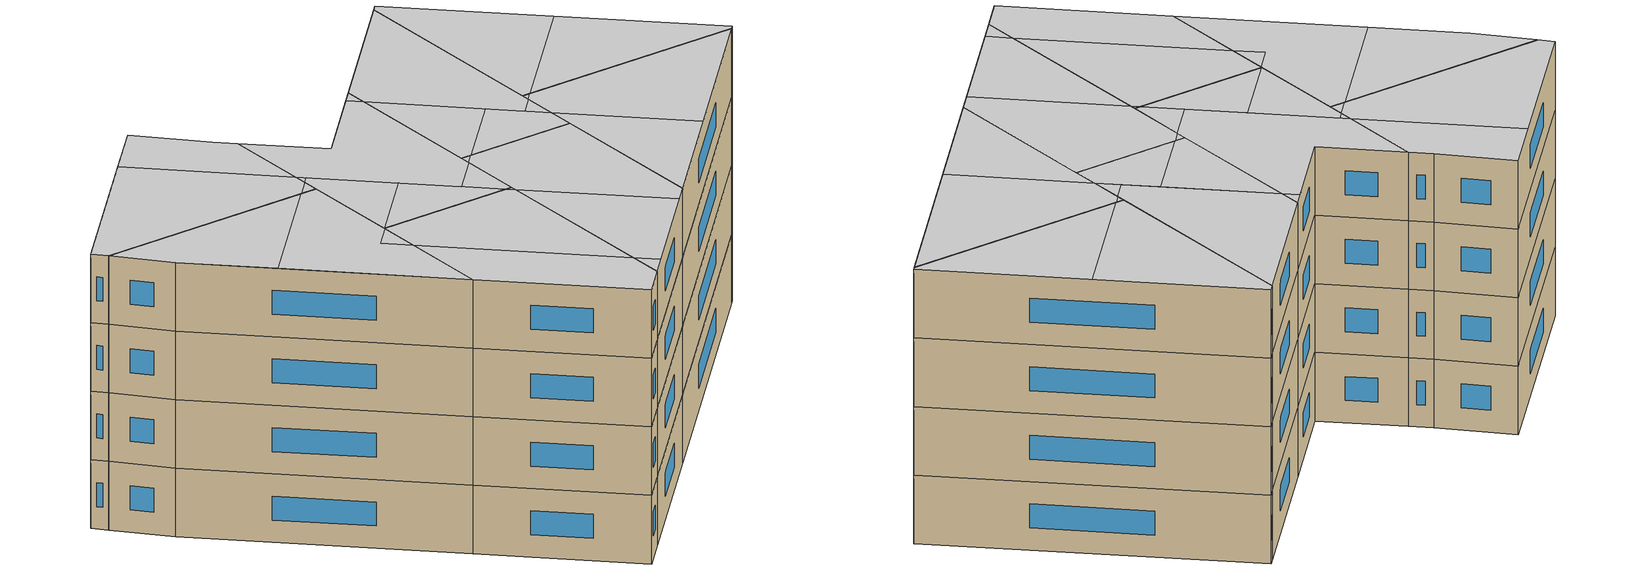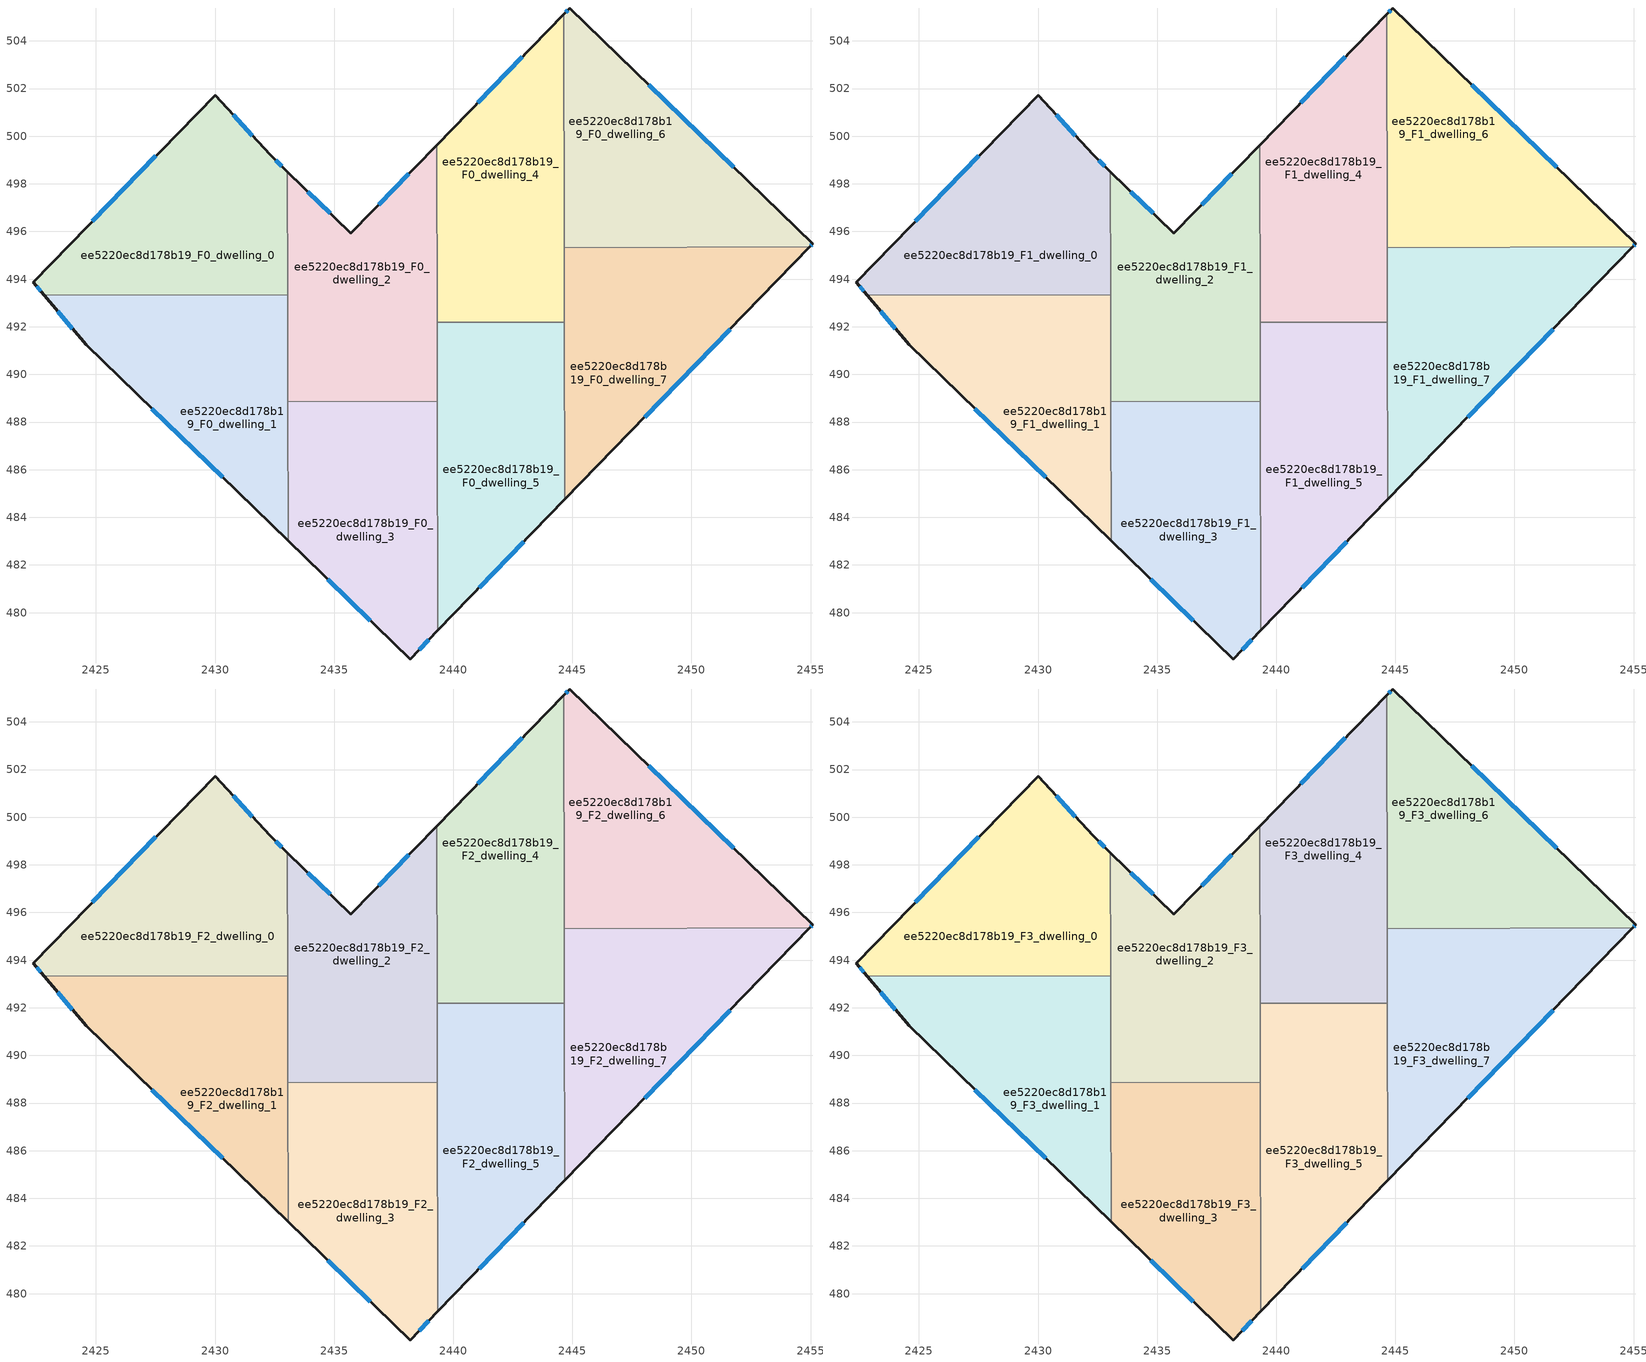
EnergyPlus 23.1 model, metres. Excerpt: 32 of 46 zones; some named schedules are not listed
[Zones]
ee5220ec8d178b19_F0_dwelling_0
 floor ground (EU_floor_Construction): 2432.32,499.21 2433.03,498.52 2433.05,493.35 2422.83,493.32 2422.37,493.87 2430.01,501.72 z0
 wall outside (EU_wall_Construction): 2433.03,498.52 2432.32,499.21 2430.01,501.72 2422.37,493.87 2422.83,493.32 z0:3
 wall to ee5220ec8d178b19_F0_dwelling_1 (EU_wall_Construction): 2422.83,493.32 2433.05,493.35 z0:3
 wall to ee5220ec8d178b19_F0_dwelling_2 (EU_wall_Construction): 2433.05,493.35 2433.03,498.52 z0:3
 window (EU_Window_Construction): 2432.8,498.74 2432.55,498.99 / 2422.52,493.69 2422.68,493.5 / 2427.52,499.17 2424.85,496.43 / 2431.56,500.03 2430.76,500.91 z0.98:2.02
ee5220ec8d178b19_F0_dwelling_1
 floor ground (EU_floor_Construction): 2433.05,493.35 2433.08,483.01 2424.59,491.24 2422.83,493.32 z0
 wall outside (EU_wall_Construction): 2422.83,493.32 2424.59,491.24 2433.08,483.01 z0:3
 wall to ee5220ec8d178b19_F0_dwelling_3 (EU_wall_Construction): 2433.08,483.01 2433.06,488.85 z0:3
 wall to ee5220ec8d178b19_F0_dwelling_2 (EU_wall_Construction): 2433.06,488.85 2433.05,493.35 z0:3
 window (EU_Window_Construction): 2427.35,488.56 2430.32,485.69 / 2423.4,492.65 2424.02,491.92 z0.98:2.02
ee5220ec8d178b19_F0_dwelling_2
 floor ground (EU_floor_Construction): 2439.3,499.63 2439.33,488.87 2433.06,488.85 2433.03,498.52 2435.71,495.92 z0
 wall outside (EU_wall_Construction): 2439.3,499.63 2435.71,495.92 2433.03,498.52 z0:3
 wall to ee5220ec8d178b19_F0_dwelling_3 (EU_wall_Construction): 2433.06,488.85 2439.33,488.87 z0:3
 wall to ee5220ec8d178b19_F0_dwelling_4 (EU_wall_Construction): 2439.32,492.18 2439.3,499.63 z0:3
 wall to ee5220ec8d178b19_F0_dwelling_5 (EU_wall_Construction): 2439.33,488.87 2439.32,492.18 z0:3
 window (EU_Window_Construction): 2438.13,498.42 2436.88,497.13 / 2434.84,496.77 2433.9,497.67 z0.98:2.02
ee5220ec8d178b19_F0_dwelling_3
 floor ground (EU_floor_Construction): 2439.33,488.87 2439.36,479.26 2438.19,478.05 2433.08,483.01 2433.06,488.85 z0
 wall outside (EU_wall_Construction): 2433.08,483.01 2438.19,478.05 2439.36,479.26 z0:3
 wall to ee5220ec8d178b19_F0_dwelling_5 (EU_wall_Construction): 2439.36,479.26 2439.33,488.87 z0:3
 window (EU_Window_Construction): 2438.57,478.45 2438.98,478.87 / 2434.74,481.4 2436.52,479.66 z0.98:2.02
ee5220ec8d178b19_F0_dwelling_4
 floor ground (EU_floor_Construction): 2444.63,505.12 2444.67,492.2 2439.32,492.18 2439.3,499.63 z0
 wall outside (EU_wall_Construction): 2444.63,505.12 2439.3,499.63 z0:3
 wall to ee5220ec8d178b19_F0_dwelling_5 (EU_wall_Construction): 2439.32,492.18 2444.67,492.2 z0:3
 wall to ee5220ec8d178b19_F0_dwelling_6 (EU_wall_Construction): 2444.66,495.32 2444.63,505.12 z0:3
 wall to ee5220ec8d178b19_F0_dwelling_7 (EU_wall_Construction): 2444.67,492.2 2444.66,495.32 z0:3
 window (EU_Window_Construction): 2442.9,503.33 2441.03,501.41 z0.98:2.02
ee5220ec8d178b19_F0_dwelling_5
 floor ground (EU_floor_Construction): 2444.67,492.2 2444.69,484.76 2439.36,479.26 2439.32,492.18 z0
 wall outside (EU_wall_Construction): 2439.36,479.26 2444.69,484.76 z0:3
 wall to ee5220ec8d178b19_F0_dwelling_7 (EU_wall_Construction): 2444.69,484.76 2444.67,492.2 z0:3
 window (EU_Window_Construction): 2441.09,481.05 2442.96,482.97 z0.98:2.02
ee5220ec8d178b19_F0_dwelling_6
 floor ground (EU_floor_Construction): 2455.1,495.48 2454.97,495.35 2444.66,495.32 2444.63,505.12 2444.89,505.38 z0
 wall outside (EU_wall_Construction): 2454.97,495.35 2455.1,495.48 2444.89,505.38 2444.63,505.12 z0:3
 wall to ee5220ec8d178b19_F0_dwelling_7 (EU_wall_Construction): 2444.66,495.32 2454.97,495.35 z0:3
 window (EU_Window_Construction): 2444.8,505.3 2444.71,505.2 / 2451.78,498.7 2448.21,502.16 / 2455.01,495.39 2455.05,495.44 z0.98:2.02
ee5220ec8d178b19_F0_dwelling_7
 floor ground (EU_floor_Construction): 2454.97,495.35 2444.69,484.76 2444.66,495.32 z0
 wall outside (EU_wall_Construction): 2444.69,484.76 2454.97,495.35 z0:3
 window (EU_Window_Construction): 2448.03,488.2 2451.62,491.9 z0.98:2.02
ee5220ec8d178b19_F1_dwelling_0
 floor to ee5220ec8d178b19_F0_dwelling_0 (EU_floor_Construction): 2432.32,499.21 2433.03,498.52 2433.05,493.35 2422.83,493.32 2422.37,493.87 2430.01,501.72 z3
 wall outside (EU_wall_Construction): 2433.03,498.52 2432.32,499.21 2430.01,501.72 2422.37,493.87 2422.83,493.32 z3:6
 wall to ee5220ec8d178b19_F1_dwelling_1 (EU_wall_Construction): 2422.83,493.32 2433.05,493.35 z3:6
 wall to ee5220ec8d178b19_F1_dwelling_2 (EU_wall_Construction): 2433.05,493.35 2433.03,498.52 z3:6
 window (EU_Window_Construction): 2432.8,498.74 2432.55,498.99 / 2422.52,493.69 2422.68,493.5 / 2427.52,499.17 2424.85,496.43 / 2431.56,500.03 2430.76,500.91 z3.98:5.02
ee5220ec8d178b19_F1_dwelling_1
 floor to ee5220ec8d178b19_F0_dwelling_1 (EU_floor_Construction): 2433.05,493.35 2433.08,483.01 2424.59,491.24 2422.83,493.32 z3
 wall outside (EU_wall_Construction): 2422.83,493.32 2424.59,491.24 2433.08,483.01 z3:6
 wall to ee5220ec8d178b19_F1_dwelling_3 (EU_wall_Construction): 2433.08,483.01 2433.06,488.85 z3:6
 wall to ee5220ec8d178b19_F1_dwelling_2 (EU_wall_Construction): 2433.06,488.85 2433.05,493.35 z3:6
 window (EU_Window_Construction): 2427.35,488.56 2430.32,485.69 / 2423.4,492.65 2424.02,491.92 z3.98:5.02
ee5220ec8d178b19_F1_dwelling_2
 floor to ee5220ec8d178b19_F0_dwelling_2 (EU_floor_Construction): 2439.3,499.63 2439.33,488.87 2433.06,488.85 2433.03,498.52 2435.71,495.92 z3
 wall outside (EU_wall_Construction): 2439.3,499.63 2435.71,495.92 2433.03,498.52 z3:6
 wall to ee5220ec8d178b19_F1_dwelling_3 (EU_wall_Construction): 2433.06,488.85 2439.33,488.87 z3:6
 wall to ee5220ec8d178b19_F1_dwelling_4 (EU_wall_Construction): 2439.32,492.18 2439.3,499.63 z3:6
 wall to ee5220ec8d178b19_F1_dwelling_5 (EU_wall_Construction): 2439.33,488.87 2439.32,492.18 z3:6
 window (EU_Window_Construction): 2438.13,498.42 2436.88,497.13 / 2434.84,496.77 2433.9,497.67 z3.98:5.02
ee5220ec8d178b19_F1_dwelling_3
 floor to ee5220ec8d178b19_F0_dwelling_3 (EU_floor_Construction): 2439.33,488.87 2439.36,479.26 2438.19,478.05 2433.08,483.01 2433.06,488.85 z3
 wall outside (EU_wall_Construction): 2433.08,483.01 2438.19,478.05 2439.36,479.26 z3:6
 wall to ee5220ec8d178b19_F1_dwelling_5 (EU_wall_Construction): 2439.36,479.26 2439.33,488.87 z3:6
 window (EU_Window_Construction): 2438.57,478.45 2438.98,478.87 / 2434.74,481.4 2436.52,479.66 z3.98:5.02
ee5220ec8d178b19_F1_dwelling_4
 floor to ee5220ec8d178b19_F0_dwelling_4 (EU_floor_Construction): 2444.63,505.12 2444.67,492.2 2439.32,492.18 2439.3,499.63 z3
 wall outside (EU_wall_Construction): 2444.63,505.12 2439.3,499.63 z3:6
 wall to ee5220ec8d178b19_F1_dwelling_5 (EU_wall_Construction): 2439.32,492.18 2444.67,492.2 z3:6
 wall to ee5220ec8d178b19_F1_dwelling_6 (EU_wall_Construction): 2444.66,495.32 2444.63,505.12 z3:6
 wall to ee5220ec8d178b19_F1_dwelling_7 (EU_wall_Construction): 2444.67,492.2 2444.66,495.32 z3:6
 window (EU_Window_Construction): 2442.9,503.33 2441.03,501.41 z3.98:5.02
ee5220ec8d178b19_F1_dwelling_5
 floor to ee5220ec8d178b19_F0_dwelling_5 (EU_floor_Construction): 2444.67,492.2 2444.69,484.76 2439.36,479.26 2439.32,492.18 z3
 wall outside (EU_wall_Construction): 2439.36,479.26 2444.69,484.76 z3:6
 wall to ee5220ec8d178b19_F1_dwelling_7 (EU_wall_Construction): 2444.69,484.76 2444.67,492.2 z3:6
 window (EU_Window_Construction): 2441.09,481.05 2442.96,482.97 z3.98:5.02
ee5220ec8d178b19_F1_dwelling_6
 floor to ee5220ec8d178b19_F0_dwelling_6 (EU_floor_Construction): 2455.1,495.48 2454.97,495.35 2444.66,495.32 2444.63,505.12 2444.89,505.38 z3
 wall outside (EU_wall_Construction): 2454.97,495.35 2455.1,495.48 2444.89,505.38 2444.63,505.12 z3:6
 wall to ee5220ec8d178b19_F1_dwelling_7 (EU_wall_Construction): 2444.66,495.32 2454.97,495.35 z3:6
 window (EU_Window_Construction): 2444.8,505.3 2444.71,505.2 / 2451.78,498.7 2448.21,502.16 / 2455.01,495.39 2455.05,495.44 z3.98:5.02
ee5220ec8d178b19_F1_dwelling_7
 floor to ee5220ec8d178b19_F0_dwelling_7 (EU_floor_Construction): 2454.97,495.35 2444.69,484.76 2444.66,495.32 z3
 wall outside (EU_wall_Construction): 2444.69,484.76 2454.97,495.35 z3:6
 window (EU_Window_Construction): 2448.03,488.2 2451.62,491.9 z3.98:5.02
ee5220ec8d178b19_F2_dwelling_0
 floor to ee5220ec8d178b19_F1_dwelling_0 (EU_floor_Construction): 2432.32,499.21 2433.03,498.52 2433.05,493.35 2422.83,493.32 2422.37,493.87 2430.01,501.72 z6
 wall outside (EU_wall_Construction): 2433.03,498.52 2432.32,499.21 2430.01,501.72 2422.37,493.87 2422.83,493.32 z6:9
 wall to ee5220ec8d178b19_F2_dwelling_1 (EU_wall_Construction): 2422.83,493.32 2433.05,493.35 z6:9
 wall to ee5220ec8d178b19_F2_dwelling_2 (EU_wall_Construction): 2433.05,493.35 2433.03,498.52 z6:9
 window (EU_Window_Construction): 2432.8,498.74 2432.55,498.99 / 2422.52,493.69 2422.68,493.5 / 2427.52,499.17 2424.85,496.43 / 2431.56,500.03 2430.76,500.91 z6.98:8.02
ee5220ec8d178b19_F2_dwelling_1
 floor to ee5220ec8d178b19_F1_dwelling_1 (EU_floor_Construction): 2433.05,493.35 2433.08,483.01 2424.59,491.24 2422.83,493.32 z6
 wall outside (EU_wall_Construction): 2422.83,493.32 2424.59,491.24 2433.08,483.01 z6:9
 wall to ee5220ec8d178b19_F2_dwelling_3 (EU_wall_Construction): 2433.08,483.01 2433.06,488.85 z6:9
 wall to ee5220ec8d178b19_F2_dwelling_2 (EU_wall_Construction): 2433.06,488.85 2433.05,493.35 z6:9
 window (EU_Window_Construction): 2427.35,488.56 2430.32,485.69 / 2423.4,492.65 2424.02,491.92 z6.98:8.02
ee5220ec8d178b19_F2_dwelling_2
 floor to ee5220ec8d178b19_F1_dwelling_2 (EU_floor_Construction): 2439.3,499.63 2439.33,488.87 2433.06,488.85 2433.03,498.52 2435.71,495.92 z6
 wall outside (EU_wall_Construction): 2439.3,499.63 2435.71,495.92 2433.03,498.52 z6:9
 wall to ee5220ec8d178b19_F2_dwelling_3 (EU_wall_Construction): 2433.06,488.85 2439.33,488.87 z6:9
 wall to ee5220ec8d178b19_F2_dwelling_4 (EU_wall_Construction): 2439.32,492.18 2439.3,499.63 z6:9
 wall to ee5220ec8d178b19_F2_dwelling_5 (EU_wall_Construction): 2439.33,488.87 2439.32,492.18 z6:9
 window (EU_Window_Construction): 2438.13,498.42 2436.88,497.13 / 2434.84,496.77 2433.9,497.67 z6.98:8.02
ee5220ec8d178b19_F2_dwelling_3
 floor to ee5220ec8d178b19_F1_dwelling_3 (EU_floor_Construction): 2439.33,488.87 2439.36,479.26 2438.19,478.05 2433.08,483.01 2433.06,488.85 z6
 wall outside (EU_wall_Construction): 2433.08,483.01 2438.19,478.05 2439.36,479.26 z6:9
 wall to ee5220ec8d178b19_F2_dwelling_5 (EU_wall_Construction): 2439.36,479.26 2439.33,488.87 z6:9
 window (EU_Window_Construction): 2438.57,478.45 2438.98,478.87 / 2434.74,481.4 2436.52,479.66 z6.98:8.02
ee5220ec8d178b19_F2_dwelling_4
 floor to ee5220ec8d178b19_F1_dwelling_4 (EU_floor_Construction): 2444.63,505.12 2444.67,492.2 2439.32,492.18 2439.3,499.63 z6
 wall outside (EU_wall_Construction): 2444.63,505.12 2439.3,499.63 z6:9
 wall to ee5220ec8d178b19_F2_dwelling_5 (EU_wall_Construction): 2439.32,492.18 2444.67,492.2 z6:9
 wall to ee5220ec8d178b19_F2_dwelling_6 (EU_wall_Construction): 2444.66,495.32 2444.63,505.12 z6:9
 wall to ee5220ec8d178b19_F2_dwelling_7 (EU_wall_Construction): 2444.67,492.2 2444.66,495.32 z6:9
 window (EU_Window_Construction): 2442.9,503.33 2441.03,501.41 z6.98:8.02
ee5220ec8d178b19_F2_dwelling_5
 floor to ee5220ec8d178b19_F1_dwelling_5 (EU_floor_Construction): 2444.67,492.2 2444.69,484.76 2439.36,479.26 2439.32,492.18 z6
 wall outside (EU_wall_Construction): 2439.36,479.26 2444.69,484.76 z6:9
 wall to ee5220ec8d178b19_F2_dwelling_7 (EU_wall_Construction): 2444.69,484.76 2444.67,492.2 z6:9
 window (EU_Window_Construction): 2441.09,481.05 2442.96,482.97 z6.98:8.02
ee5220ec8d178b19_F2_dwelling_6
 floor to ee5220ec8d178b19_F1_dwelling_6 (EU_floor_Construction): 2455.1,495.48 2454.97,495.35 2444.66,495.32 2444.63,505.12 2444.89,505.38 z6
 wall outside (EU_wall_Construction): 2454.97,495.35 2455.1,495.48 2444.89,505.38 2444.63,505.12 z6:9
 wall to ee5220ec8d178b19_F2_dwelling_7 (EU_wall_Construction): 2444.66,495.32 2454.97,495.35 z6:9
 window (EU_Window_Construction): 2444.8,505.3 2444.71,505.2 / 2451.78,498.7 2448.21,502.16 / 2455.01,495.39 2455.05,495.44 z6.98:8.02
ee5220ec8d178b19_F2_dwelling_7
 floor to ee5220ec8d178b19_F1_dwelling_7 (EU_floor_Construction): 2454.97,495.35 2444.69,484.76 2444.66,495.32 z6
 wall outside (EU_wall_Construction): 2444.69,484.76 2454.97,495.35 z6:9
 window (EU_Window_Construction): 2448.03,488.2 2451.62,491.9 z6.98:8.02
ee5220ec8d178b19_F3_dwelling_0
 floor to ee5220ec8d178b19_F2_dwelling_0 (EU_floor_Construction): 2432.32,499.21 2433.03,498.52 2433.05,493.35 2422.83,493.32 2422.37,493.87 2430.01,501.72 z9
 wall outside (EU_wall_Construction): 2433.03,498.52 2432.32,499.21 2430.01,501.72 2422.37,493.87 2422.83,493.32 z9:12
 wall to ee5220ec8d178b19_F3_dwelling_1 (EU_wall_Construction): 2422.83,493.32 2433.05,493.35 z9:12
 wall to ee5220ec8d178b19_F3_dwelling_2 (EU_wall_Construction): 2433.05,493.35 2433.03,498.52 z9:12
 window (EU_Window_Construction): 2432.8,498.74 2432.55,498.99 / 2422.52,493.69 2422.68,493.5 / 2427.52,499.17 2424.85,496.43 / 2431.56,500.03 2430.76,500.91 z9.98:11.02
 ceiling to ee5220ec8d178b19_F4_dwelling_6 (EU_floor_Construction): 2432.32,493.35 2433.05,494.1 2433.04,494.7 2427.97,499.63 2422.37,493.87 2422.83,493.32 z12
 ceiling to ee5220ec8d178b19_F4_dwelling_3 (EU_floor_Construction): 2433.04,494.7 2433.03,498.52 2432.32,499.21 2430.01,501.72 2427.97,499.63 z12
 ceiling to ee5220ec8d178b19_F4_dwelling_5 (EU_floor_Construction): 2433.05,493.35 2433.05,494.1 2432.32,493.35 z12
ee5220ec8d178b19_F3_dwelling_1
 floor to ee5220ec8d178b19_F2_dwelling_1 (EU_floor_Construction): 2433.05,493.35 2433.08,483.01 2424.59,491.24 2422.83,493.32 z9
 wall outside (EU_wall_Construction): 2422.83,493.32 2424.59,491.24 2433.08,483.01 z9:12
 wall to ee5220ec8d178b19_F3_dwelling_3 (EU_wall_Construction): 2433.08,483.01 2433.06,488.85 z9:12
 wall to ee5220ec8d178b19_F3_dwelling_2 (EU_wall_Construction): 2433.06,488.85 2433.05,493.35 z9:12
 window (EU_Window_Construction): 2427.35,488.56 2430.32,485.69 / 2423.4,492.65 2424.02,491.92 z9.98:11.02
 ceiling to ee5220ec8d178b19_F4_dwelling_5 (EU_floor_Construction): 2433.08,483.01 2433.07,486.93 2432.11,487.85 2433.06,488.83 2433.05,493.35 2432.32,493.35 2427.52,488.4 z12
 ceiling to ee5220ec8d178b19_F4_dwelling_6 (EU_floor_Construction): 2427.52,488.4 2432.32,493.35 2422.83,493.32 2424.59,491.24 z12
 ceiling to ee5220ec8d178b19_F4_dwelling_4 (EU_floor_Construction): 2433.07,486.93 2433.06,488.83 2432.11,487.85 z12
ee5220ec8d178b19_F3_dwelling_2
 floor to ee5220ec8d178b19_F2_dwelling_2 (EU_floor_Construction): 2439.3,499.63 2439.33,488.87 2433.06,488.85 2433.03,498.52 2435.71,495.92 z9
 wall outside (EU_wall_Construction): 2439.3,499.63 2435.71,495.92 2433.03,498.52 z9:12
 wall to ee5220ec8d178b19_F3_dwelling_3 (EU_wall_Construction): 2433.06,488.85 2439.33,488.87 z9:12
 wall to ee5220ec8d178b19_F3_dwelling_4 (EU_wall_Construction): 2439.32,492.18 2439.3,499.63 z9:12
 wall to ee5220ec8d178b19_F3_dwelling_5 (EU_wall_Construction): 2439.33,488.87 2439.32,492.18 z9:12
 window (EU_Window_Construction): 2438.13,498.42 2436.88,497.13 / 2434.84,496.77 2433.9,497.67 z9.98:11.02
 ceiling to ee5220ec8d178b19_F4_dwelling_3 (EU_floor_Construction): 2437.78,490.11 2439.32,491.7 2439.3,498.61 2438.8,499.11 2435.71,495.92 2433.03,498.52 2433.04,494.7 z12
 ceiling to ee5220ec8d178b19_F4_dwelling_1 (EU_floor_Construction): 2439.3,498.61 2439.3,499.63 2438.8,499.11 z12
 ceiling to ee5220ec8d178b19_F4_dwelling_4 (EU_floor_Construction): 2439.06,488.87 2435.99,491.85 2433.08,488.85 z12
 ceiling to ee5220ec8d178b19_F4_dwelling_5 (EU_floor_Construction): 2433.08,488.85 2435.99,491.85 2433.35,494.41 2433.05,494.1 2433.06,488.85 z12
 ceiling to ee5220ec8d178b19_F4_dwelling_2 (EU_floor_Construction): 2439.33,488.87 2439.32,491.7 2437.78,490.11 2439.06,488.87 z12
 ceiling to ee5220ec8d178b19_F4_dwelling_6 (EU_floor_Construction): 2433.05,494.1 2433.35,494.41 2433.04,494.7 z12
ee5220ec8d178b19_F3_dwelling_3
 floor to ee5220ec8d178b19_F2_dwelling_3 (EU_floor_Construction): 2439.33,488.87 2439.36,479.26 2438.19,478.05 2433.08,483.01 2433.06,488.85 z9
 wall outside (EU_wall_Construction): 2433.08,483.01 2438.19,478.05 2439.36,479.26 z9:12
 wall to ee5220ec8d178b19_F3_dwelling_5 (EU_wall_Construction): 2439.36,479.26 2439.33,488.87 z9:12
 window (EU_Window_Construction): 2438.57,478.45 2438.98,478.87 / 2434.74,481.4 2436.52,479.66 z9.98:11.02
 ceiling to ee5220ec8d178b19_F4_dwelling_4 (EU_floor_Construction): 2439.36,480.83 2439.33,488.6 2439.06,488.87 2433.08,488.85 2433.06,488.83 2433.07,486.93 z12
 ceiling to ee5220ec8d178b19_F4_dwelling_5 (EU_floor_Construction): 2438.19,478.05 2439.36,479.26 2439.36,480.83 2433.07,486.93 2433.08,483.01 z12
 ceiling to ee5220ec8d178b19_F4_dwelling_2 (EU_floor_Construction): 2439.33,488.6 2439.33,488.87 2439.06,488.87 z12
ee5220ec8d178b19_F3_dwelling_4
 floor to ee5220ec8d178b19_F2_dwelling_4 (EU_floor_Construction): 2444.63,505.12 2444.67,492.2 2439.32,492.18 2439.3,499.63 z9
 wall outside (EU_wall_Construction): 2444.63,505.12 2439.3,499.63 z9:12
 wall to ee5220ec8d178b19_F3_dwelling_5 (EU_wall_Construction): 2439.32,492.18 2444.67,492.2 z9:12
 wall to ee5220ec8d178b19_F3_dwelling_6 (EU_wall_Construction): 2444.66,495.32 2444.63,505.12 z9:12
 wall to ee5220ec8d178b19_F3_dwelling_7 (EU_wall_Construction): 2444.67,492.2 2444.66,495.32 z9:12
 window (EU_Window_Construction): 2442.9,503.33 2441.03,501.41 z9.98:11.02
 ceiling to ee5220ec8d178b19_F4_dwelling_1 (EU_floor_Construction): 2443.9,494.15 2444.66,494.94 2444.63,505.12 2439.3,499.63 2439.3,498.61 z12
 ceiling to ee5220ec8d178b19_F4_dwelling_3 (EU_floor_Construction): 2439.8,492.19 2442.77,495.25 2439.3,498.61 2439.32,492.18 z12
 ceiling to ee5220ec8d178b19_F4_dwelling_2 (EU_floor_Construction): 2444.67,492.2 2444.66,493.41 2442.77,495.25 2439.8,492.19 z12
 ceiling to ee5220ec8d178b19_F4_dwelling_0 (EU_floor_Construction): 2444.66,493.41 2444.66,494.94 2443.9,494.15 z12
ee5220ec8d178b19_F3_dwelling_5
 floor to ee5220ec8d178b19_F2_dwelling_5 (EU_floor_Construction): 2444.67,492.2 2444.69,484.76 2439.36,479.26 2439.32,492.18 z9
 wall outside (EU_wall_Construction): 2439.36,479.26 2444.69,484.76 z9:12
 wall to ee5220ec8d178b19_F3_dwelling_7 (EU_wall_Construction): 2444.69,484.76 2444.67,492.2 z9:12
 window (EU_Window_Construction): 2441.09,481.05 2442.96,482.97 z9.98:11.02
 ceiling to ee5220ec8d178b19_F4_dwelling_2 (EU_floor_Construction): 2444.01,484.06 2444.69,484.76 2444.67,492.2 2439.8,492.19 2439.32,491.7 2439.33,488.6 z12
 ceiling to ee5220ec8d178b19_F4_dwelling_3 (EU_floor_Construction): 2439.32,491.7 2439.8,492.19 2439.32,492.18 z12
 ceiling to ee5220ec8d178b19_F4_dwelling_4 (EU_floor_Construction): 2440.14,480.07 2444.01,484.06 2439.33,488.6 2439.36,480.83 z12
 ceiling to ee5220ec8d178b19_F4_dwelling_5 (EU_floor_Construction): 2439.36,479.26 2440.14,480.07 2439.36,480.83 z12
ee5220ec8d178b19_F3_dwelling_6
 floor to ee5220ec8d178b19_F2_dwelling_6 (EU_floor_Construction): 2455.1,495.48 2454.97,495.35 2444.66,495.32 2444.63,505.12 2444.89,505.38 z9
 wall outside (EU_wall_Construction): 2454.97,495.35 2455.1,495.48 2444.89,505.38 2444.63,505.12 z9:12
 wall to ee5220ec8d178b19_F3_dwelling_7 (EU_wall_Construction): 2444.66,495.32 2454.97,495.35 z9:12
 window (EU_Window_Construction): 2444.8,505.3 2444.71,505.2 / 2451.78,498.7 2448.21,502.16 / 2455.01,495.39 2455.05,495.44 z9.98:11.02
 ceiling to ee5220ec8d178b19_F4_dwelling_1 (EU_floor_Construction): 2445.03,495.32 2449.99,500.43 2444.89,505.38 2444.63,505.12 2444.66,495.32 z12
 ceiling to ee5220ec8d178b19_F4_dwelling_0 (EU_floor_Construction): 2454.97,495.35 2455.1,495.48 2449.99,500.43 2445.03,495.32 z12
ee5220ec8d178b19_F3_dwelling_7
 floor to ee5220ec8d178b19_F2_dwelling_7 (EU_floor_Construction): 2454.97,495.35 2444.69,484.76 2444.66,495.32 z9
 wall outside (EU_wall_Construction): 2444.69,484.76 2454.97,495.35 z9:12
 window (EU_Window_Construction): 2448.03,488.2 2451.62,491.9 z9.98:11.02
 ceiling to ee5220ec8d178b19_F4_dwelling_0 (EU_floor_Construction): 2449,489.2 2454.97,495.35 2445.03,495.32 2444.66,494.94 2444.66,493.41 z12
 ceiling to ee5220ec8d178b19_F4_dwelling_2 (EU_floor_Construction): 2444.69,484.76 2449,489.2 2444.66,493.41 z12
 ceiling to ee5220ec8d178b19_F4_dwelling_1 (EU_floor_Construction): 2444.66,494.94 2445.03,495.32 2444.66,495.32 z12
[Building]
EU S2 Campaign: North Axis=0; Terrain=City; Solar Distribution=FullExterior
[Site:Location]
Bologna: Latitude=44.5; Longitude=11.25; Time Zone=1; Elevation=37
[SizingPeriod:WeatherFileDays]
AnnualSizingPeriod: Begin Month=1; Begin Day of Month=1; End Month=12; End Day of Month=31; Day of Week for Start Day=Monday; Use Weather File Daylight Saving Period=No; Use Weather File Rain and Snow Indicators=No
[MATERIAL]
EU_InternalMass_Material: Roughness=MediumRough; Thickness=0.1; Conductivity=1; Density=1800; Specific Heat=900; Thermal Absorptance=0.9; Solar Absorptance=0.7; Visible Absorptance=0.7
[MATERIAL:NOMASS] Roughness=MediumRough; Thermal Absorptance=0.9; Solar Absorptance=0.7; Visible Absorptance=0.7
Name | Thermal Resistance
EU_wall_NoMass | 0.905828
EU_floor_NoMass | 0.67114
[WINDOWMATERIAL:SIMPLEGLAZINGSYSTEM]
EU_Window_SimpleGlazing: UFactor=4.52486; Solar Heat Gain Coefficient=0.85; Visible Transmittance=0.85
[CONSTRUCTION]
EU_wall_Construction: EU_wall_NoMass
EU_floor_Construction: EU_floor_NoMass
EU_Window_Construction: EU_Window_SimpleGlazing
EU_InternalMass_Construction: EU_InternalMass_Material
[ZONE] Type=1; Multiplier=1; Ceiling Height=autocalculate; Floor Area=autocalculate; Part of Total Floor Area=Yes
Name | Volume
ee5220ec8d178b19_F0_dwelling_0; ee5220ec8d178b19_F1_dwelling_0; ee5220ec8d178b19_F2_dwelling_0; ee5220ec8d178b19_F3_dwelling_0 | 163.293
ee5220ec8d178b19_F0_dwelling_1; ee5220ec8d178b19_F1_dwelling_1; ee5220ec8d178b19_F2_dwelling_1; ee5220ec8d178b19_F3_dwelling_1 | 163.314
ee5220ec8d178b19_F0_dwelling_2; ee5220ec8d178b19_F1_dwelling_2; ee5220ec8d178b19_F2_dwelling_2; ee5220ec8d178b19_F3_dwelling_2 | 163.302
ee5220ec8d178b19_F0_dwelling_3; ee5220ec8d178b19_F1_dwelling_3; ee5220ec8d178b19_F2_dwelling_3; ee5220ec8d178b19_F3_dwelling_3 | 163.301
ee5220ec8d178b19_F0_dwelling_4; ee5220ec8d178b19_F1_dwelling_4; ee5220ec8d178b19_F2_dwelling_4; ee5220ec8d178b19_F3_dwelling_4 | 163.274
ee5220ec8d178b19_F0_dwelling_5; ee5220ec8d178b19_F1_dwelling_5; ee5220ec8d178b19_F2_dwelling_5; ee5220ec8d178b19_F3_dwelling_5 | 163.282
ee5220ec8d178b19_F0_dwelling_6; ee5220ec8d178b19_F1_dwelling_6; ee5220ec8d178b19_F2_dwelling_6; ee5220ec8d178b19_F3_dwelling_6 | 163.296
ee5220ec8d178b19_F0_dwelling_7; ee5220ec8d178b19_F1_dwelling_7; ee5220ec8d178b19_F2_dwelling_7; ee5220ec8d178b19_F3_dwelling_7 | 163.326
[INTERNALMASS] Construction=EU_InternalMass_Construction
Name | Zone or ZoneList | Surface Area
ee5220ec8d178b19_F0_dwelling_0_EU_InternalMass | ee5220ec8d178b19_F0_dwelling_0 | 54.4316
ee5220ec8d178b19_F0_dwelling_1_EU_InternalMass | ee5220ec8d178b19_F0_dwelling_1 | 54.4378
ee5220ec8d178b19_F0_dwelling_2_EU_InternalMass | ee5220ec8d178b19_F0_dwelling_2 | 54.4369
ee5220ec8d178b19_F0_dwelling_3_EU_InternalMass | ee5220ec8d178b19_F0_dwelling_3 | 54.4335
ee5220ec8d178b19_F0_dwelling_4_EU_InternalMass | ee5220ec8d178b19_F0_dwelling_4 | 54.425
ee5220ec8d178b19_F0_dwelling_5_EU_InternalMass | ee5220ec8d178b19_F0_dwelling_5 | 54.4277
ee5220ec8d178b19_F0_dwelling_6_EU_InternalMass | ee5220ec8d178b19_F0_dwelling_6 | 54.432
ee5220ec8d178b19_F0_dwelling_7_EU_InternalMass | ee5220ec8d178b19_F0_dwelling_7 | 54.4422
ee5220ec8d178b19_F1_dwelling_0_EU_InternalMass | ee5220ec8d178b19_F1_dwelling_0 | 54.4316
ee5220ec8d178b19_F1_dwelling_1_EU_InternalMass | ee5220ec8d178b19_F1_dwelling_1 | 54.4378
ee5220ec8d178b19_F1_dwelling_2_EU_InternalMass | ee5220ec8d178b19_F1_dwelling_2 | 54.4369
ee5220ec8d178b19_F1_dwelling_3_EU_InternalMass | ee5220ec8d178b19_F1_dwelling_3 | 54.4335
ee5220ec8d178b19_F1_dwelling_4_EU_InternalMass | ee5220ec8d178b19_F1_dwelling_4 | 54.425
ee5220ec8d178b19_F1_dwelling_5_EU_InternalMass | ee5220ec8d178b19_F1_dwelling_5 | 54.4277
ee5220ec8d178b19_F1_dwelling_6_EU_InternalMass | ee5220ec8d178b19_F1_dwelling_6 | 54.432
ee5220ec8d178b19_F1_dwelling_7_EU_InternalMass | ee5220ec8d178b19_F1_dwelling_7 | 54.4422
ee5220ec8d178b19_F2_dwelling_0_EU_InternalMass | ee5220ec8d178b19_F2_dwelling_0 | 54.4316
ee5220ec8d178b19_F2_dwelling_1_EU_InternalMass | ee5220ec8d178b19_F2_dwelling_1 | 54.4378
ee5220ec8d178b19_F2_dwelling_2_EU_InternalMass | ee5220ec8d178b19_F2_dwelling_2 | 54.4369
ee5220ec8d178b19_F2_dwelling_3_EU_InternalMass | ee5220ec8d178b19_F2_dwelling_3 | 54.4335
ee5220ec8d178b19_F2_dwelling_4_EU_InternalMass | ee5220ec8d178b19_F2_dwelling_4 | 54.425
ee5220ec8d178b19_F2_dwelling_5_EU_InternalMass | ee5220ec8d178b19_F2_dwelling_5 | 54.4277
ee5220ec8d178b19_F2_dwelling_6_EU_InternalMass | ee5220ec8d178b19_F2_dwelling_6 | 54.432
ee5220ec8d178b19_F2_dwelling_7_EU_InternalMass | ee5220ec8d178b19_F2_dwelling_7 | 54.4422
ee5220ec8d178b19_F3_dwelling_0_EU_InternalMass | ee5220ec8d178b19_F3_dwelling_0 | 54.4316
ee5220ec8d178b19_F3_dwelling_1_EU_InternalMass | ee5220ec8d178b19_F3_dwelling_1 | 54.4378
ee5220ec8d178b19_F3_dwelling_2_EU_InternalMass | ee5220ec8d178b19_F3_dwelling_2 | 54.4369
ee5220ec8d178b19_F3_dwelling_3_EU_InternalMass | ee5220ec8d178b19_F3_dwelling_3 | 54.4335
ee5220ec8d178b19_F3_dwelling_4_EU_InternalMass | ee5220ec8d178b19_F3_dwelling_4 | 54.425
ee5220ec8d178b19_F3_dwelling_5_EU_InternalMass | ee5220ec8d178b19_F3_dwelling_5 | 54.4277
ee5220ec8d178b19_F3_dwelling_6_EU_InternalMass | ee5220ec8d178b19_F3_dwelling_6 | 54.432
ee5220ec8d178b19_F3_dwelling_7_EU_InternalMass | ee5220ec8d178b19_F3_dwelling_7 | 54.4422
[OTHEREQUIPMENT] Fuel Type=Electricity; Design Level Calculation Method=Watts/Area; Power per Zone Floor Area=1; Fraction Latent=0; Fraction Radiant=0; Fraction Lost=0; Carbon Dioxide Generation Rate=0; EndUse Subcategory=EU_Step8_InternalGains
Name | Zone or ZoneList or Space or SpaceList | Schedule
EU_Step8_InternalGain_ee5220ec8d178b19_F0_dwelling_0_f000 | ee5220ec8d178b19_F0_dwelling_0 | EU_Step8_GainSchedule_ee5220ec8d178b19_F0_dwelling_0_f000
EU_Step8_InternalGain_ee5220ec8d178b19_F0_dwelling_1_f000 | ee5220ec8d178b19_F0_dwelling_1 | EU_Step8_GainSchedule_ee5220ec8d178b19_F0_dwelling_1_f000
EU_Step8_InternalGain_ee5220ec8d178b19_F0_dwelling_2_f000 | ee5220ec8d178b19_F0_dwelling_2 | EU_Step8_GainSchedule_ee5220ec8d178b19_F0_dwelling_2_f000
EU_Step8_InternalGain_ee5220ec8d178b19_F0_dwelling_3_f000 | ee5220ec8d178b19_F0_dwelling_3 | EU_Step8_GainSchedule_ee5220ec8d178b19_F0_dwelling_3_f000
EU_Step8_InternalGain_ee5220ec8d178b19_F0_dwelling_4_f000 | ee5220ec8d178b19_F0_dwelling_4 | EU_Step8_GainSchedule_ee5220ec8d178b19_F0_dwelling_4_f000
EU_Step8_InternalGain_ee5220ec8d178b19_F0_dwelling_5_f000 | ee5220ec8d178b19_F0_dwelling_5 | EU_Step8_GainSchedule_ee5220ec8d178b19_F0_dwelling_5_f000
EU_Step8_InternalGain_ee5220ec8d178b19_F0_dwelling_6_f000 | ee5220ec8d178b19_F0_dwelling_6 | EU_Step8_GainSchedule_ee5220ec8d178b19_F0_dwelling_6_f000
EU_Step8_InternalGain_ee5220ec8d178b19_F0_dwelling_7_f000 | ee5220ec8d178b19_F0_dwelling_7 | EU_Step8_GainSchedule_ee5220ec8d178b19_F0_dwelling_7_f000
EU_Step8_InternalGain_ee5220ec8d178b19_F1_dwelling_0_f000 | ee5220ec8d178b19_F1_dwelling_0 | EU_Step8_GainSchedule_ee5220ec8d178b19_F1_dwelling_0_f000
EU_Step8_InternalGain_ee5220ec8d178b19_F1_dwelling_1_f000 | ee5220ec8d178b19_F1_dwelling_1 | EU_Step8_GainSchedule_ee5220ec8d178b19_F1_dwelling_1_f000
EU_Step8_InternalGain_ee5220ec8d178b19_F1_dwelling_2_f000 | ee5220ec8d178b19_F1_dwelling_2 | EU_Step8_GainSchedule_ee5220ec8d178b19_F1_dwelling_2_f000
EU_Step8_InternalGain_ee5220ec8d178b19_F1_dwelling_3_f000 | ee5220ec8d178b19_F1_dwelling_3 | EU_Step8_GainSchedule_ee5220ec8d178b19_F1_dwelling_3_f000
EU_Step8_InternalGain_ee5220ec8d178b19_F1_dwelling_4_f000 | ee5220ec8d178b19_F1_dwelling_4 | EU_Step8_GainSchedule_ee5220ec8d178b19_F1_dwelling_4_f000
EU_Step8_InternalGain_ee5220ec8d178b19_F1_dwelling_5_f000 | ee5220ec8d178b19_F1_dwelling_5 | EU_Step8_GainSchedule_ee5220ec8d178b19_F1_dwelling_5_f000
EU_Step8_InternalGain_ee5220ec8d178b19_F1_dwelling_6_f000 | ee5220ec8d178b19_F1_dwelling_6 | EU_Step8_GainSchedule_ee5220ec8d178b19_F1_dwelling_6_f000
EU_Step8_InternalGain_ee5220ec8d178b19_F1_dwelling_7_f000 | ee5220ec8d178b19_F1_dwelling_7 | EU_Step8_GainSchedule_ee5220ec8d178b19_F1_dwelling_7_f000
EU_Step8_InternalGain_ee5220ec8d178b19_F2_dwelling_0_f000 | ee5220ec8d178b19_F2_dwelling_0 | EU_Step8_GainSchedule_ee5220ec8d178b19_F2_dwelling_0_f000
EU_Step8_InternalGain_ee5220ec8d178b19_F2_dwelling_1_f000 | ee5220ec8d178b19_F2_dwelling_1 | EU_Step8_GainSchedule_ee5220ec8d178b19_F2_dwelling_1_f000
EU_Step8_InternalGain_ee5220ec8d178b19_F2_dwelling_2_f000 | ee5220ec8d178b19_F2_dwelling_2 | EU_Step8_GainSchedule_ee5220ec8d178b19_F2_dwelling_2_f000
EU_Step8_InternalGain_ee5220ec8d178b19_F2_dwelling_3_f000 | ee5220ec8d178b19_F2_dwelling_3 | EU_Step8_GainSchedule_ee5220ec8d178b19_F2_dwelling_3_f000
EU_Step8_InternalGain_ee5220ec8d178b19_F2_dwelling_4_f000 | ee5220ec8d178b19_F2_dwelling_4 | EU_Step8_GainSchedule_ee5220ec8d178b19_F2_dwelling_4_f000
EU_Step8_InternalGain_ee5220ec8d178b19_F2_dwelling_5_f000 | ee5220ec8d178b19_F2_dwelling_5 | EU_Step8_GainSchedule_ee5220ec8d178b19_F2_dwelling_5_f000
EU_Step8_InternalGain_ee5220ec8d178b19_F2_dwelling_6_f000 | ee5220ec8d178b19_F2_dwelling_6 | EU_Step8_GainSchedule_ee5220ec8d178b19_F2_dwelling_6_f000
EU_Step8_InternalGain_ee5220ec8d178b19_F2_dwelling_7_f000 | ee5220ec8d178b19_F2_dwelling_7 | EU_Step8_GainSchedule_ee5220ec8d178b19_F2_dwelling_7_f000
EU_Step8_InternalGain_ee5220ec8d178b19_F3_dwelling_0_f000 | ee5220ec8d178b19_F3_dwelling_0 | EU_Step8_GainSchedule_ee5220ec8d178b19_F3_dwelling_0_f000
EU_Step8_InternalGain_ee5220ec8d178b19_F3_dwelling_1_f000 | ee5220ec8d178b19_F3_dwelling_1 | EU_Step8_GainSchedule_ee5220ec8d178b19_F3_dwelling_1_f000
EU_Step8_InternalGain_ee5220ec8d178b19_F3_dwelling_2_f000 | ee5220ec8d178b19_F3_dwelling_2 | EU_Step8_GainSchedule_ee5220ec8d178b19_F3_dwelling_2_f000
EU_Step8_InternalGain_ee5220ec8d178b19_F3_dwelling_3_f000 | ee5220ec8d178b19_F3_dwelling_3 | EU_Step8_GainSchedule_ee5220ec8d178b19_F3_dwelling_3_f000
EU_Step8_InternalGain_ee5220ec8d178b19_F3_dwelling_4_f000 | ee5220ec8d178b19_F3_dwelling_4 | EU_Step8_GainSchedule_ee5220ec8d178b19_F3_dwelling_4_f000
EU_Step8_InternalGain_ee5220ec8d178b19_F3_dwelling_5_f000 | ee5220ec8d178b19_F3_dwelling_5 | EU_Step8_GainSchedule_ee5220ec8d178b19_F3_dwelling_5_f000
EU_Step8_InternalGain_ee5220ec8d178b19_F3_dwelling_6_f000 | ee5220ec8d178b19_F3_dwelling_6 | EU_Step8_GainSchedule_ee5220ec8d178b19_F3_dwelling_6_f000
EU_Step8_InternalGain_ee5220ec8d178b19_F3_dwelling_7_f000 | ee5220ec8d178b19_F3_dwelling_7 | EU_Step8_GainSchedule_ee5220ec8d178b19_F3_dwelling_7_f000
[ZONEVENTILATION:DESIGNFLOWRATE] Schedule=EU_AlwaysOn; Design Flow Rate Calculation Method=AirChanges/Hour; Air Changes per Hour=0.73129; Ventilation Type=Natural; Fan Pressure Rise=0; Fan Total Efficiency=1; Constant Term Coefficient=1; Temperature Term Coefficient=0; Velocity Term Coefficient=0; Velocity Squared Term Coefficient=0; Minimum Indoor Temperature=-100; Maximum Indoor Temperature=100; Delta Temperature=-100; Minimum Outdoor Temperature=-100; Maximum Outdoor Temperature=100; Maximum Wind Speed=40
Name | Zone or ZoneList or Space or SpaceList
EU_ConstantAir_ee5220ec8d178b19_F0_dwelling_0 | ee5220ec8d178b19_F0_dwelling_0
EU_ConstantAir_ee5220ec8d178b19_F0_dwelling_1 | ee5220ec8d178b19_F0_dwelling_1
EU_ConstantAir_ee5220ec8d178b19_F0_dwelling_2 | ee5220ec8d178b19_F0_dwelling_2
EU_ConstantAir_ee5220ec8d178b19_F0_dwelling_3 | ee5220ec8d178b19_F0_dwelling_3
EU_ConstantAir_ee5220ec8d178b19_F0_dwelling_4 | ee5220ec8d178b19_F0_dwelling_4
EU_ConstantAir_ee5220ec8d178b19_F0_dwelling_5 | ee5220ec8d178b19_F0_dwelling_5
EU_ConstantAir_ee5220ec8d178b19_F0_dwelling_6 | ee5220ec8d178b19_F0_dwelling_6
EU_ConstantAir_ee5220ec8d178b19_F0_dwelling_7 | ee5220ec8d178b19_F0_dwelling_7
EU_ConstantAir_ee5220ec8d178b19_F1_dwelling_0 | ee5220ec8d178b19_F1_dwelling_0
EU_ConstantAir_ee5220ec8d178b19_F1_dwelling_1 | ee5220ec8d178b19_F1_dwelling_1
EU_ConstantAir_ee5220ec8d178b19_F1_dwelling_2 | ee5220ec8d178b19_F1_dwelling_2
EU_ConstantAir_ee5220ec8d178b19_F1_dwelling_3 | ee5220ec8d178b19_F1_dwelling_3
EU_ConstantAir_ee5220ec8d178b19_F1_dwelling_4 | ee5220ec8d178b19_F1_dwelling_4
EU_ConstantAir_ee5220ec8d178b19_F1_dwelling_5 | ee5220ec8d178b19_F1_dwelling_5
EU_ConstantAir_ee5220ec8d178b19_F1_dwelling_6 | ee5220ec8d178b19_F1_dwelling_6
EU_ConstantAir_ee5220ec8d178b19_F1_dwelling_7 | ee5220ec8d178b19_F1_dwelling_7
EU_ConstantAir_ee5220ec8d178b19_F2_dwelling_0 | ee5220ec8d178b19_F2_dwelling_0
EU_ConstantAir_ee5220ec8d178b19_F2_dwelling_1 | ee5220ec8d178b19_F2_dwelling_1
EU_ConstantAir_ee5220ec8d178b19_F2_dwelling_2 | ee5220ec8d178b19_F2_dwelling_2
EU_ConstantAir_ee5220ec8d178b19_F2_dwelling_3 | ee5220ec8d178b19_F2_dwelling_3
EU_ConstantAir_ee5220ec8d178b19_F2_dwelling_4 | ee5220ec8d178b19_F2_dwelling_4
EU_ConstantAir_ee5220ec8d178b19_F2_dwelling_5 | ee5220ec8d178b19_F2_dwelling_5
EU_ConstantAir_ee5220ec8d178b19_F2_dwelling_6 | ee5220ec8d178b19_F2_dwelling_6
EU_ConstantAir_ee5220ec8d178b19_F2_dwelling_7 | ee5220ec8d178b19_F2_dwelling_7
EU_ConstantAir_ee5220ec8d178b19_F3_dwelling_0 | ee5220ec8d178b19_F3_dwelling_0
EU_ConstantAir_ee5220ec8d178b19_F3_dwelling_1 | ee5220ec8d178b19_F3_dwelling_1
EU_ConstantAir_ee5220ec8d178b19_F3_dwelling_2 | ee5220ec8d178b19_F3_dwelling_2
EU_ConstantAir_ee5220ec8d178b19_F3_dwelling_3 | ee5220ec8d178b19_F3_dwelling_3
EU_ConstantAir_ee5220ec8d178b19_F3_dwelling_4 | ee5220ec8d178b19_F3_dwelling_4
EU_ConstantAir_ee5220ec8d178b19_F3_dwelling_5 | ee5220ec8d178b19_F3_dwelling_5
EU_ConstantAir_ee5220ec8d178b19_F3_dwelling_6 | ee5220ec8d178b19_F3_dwelling_6
EU_ConstantAir_ee5220ec8d178b19_F3_dwelling_7 | ee5220ec8d178b19_F3_dwelling_7
[HVACTEMPLATE:ZONE:IDEALLOADSAIRSYSTEM] System Availability Schedule=EU_AlwaysOn; Maximum Heating Supply Air Temperature=50; Minimum Cooling Supply Air Temperature=13; Maximum Heating Supply Air Humidity Ratio=0.0156; Minimum Cooling Supply Air Humidity Ratio=0.0077; Heating Limit=NoLimit; Cooling Limit=NoLimit; Heating Availability Schedule=EU_AlwaysOn; Cooling Availability Schedule=EU_CoolingOff; Dehumidification Control Type=ConstantSensibleHeatRatio; Cooling Sensible Heat Ratio=0.7; Dehumidification Setpoint=60; Humidification Control Type=None; Humidification Setpoint=30; Outdoor Air Method=None; Outdoor Air Flow Rate per Person=0.00944; Outdoor Air Flow Rate per Zone Floor Area=0; Outdoor Air Flow Rate per Zone=0; Demand Controlled Ventilation Type=None; Outdoor Air Economizer Type=NoEconomizer; Heat Recovery Type=None; Sensible Heat Recovery Effectiveness=0.7; Latent Heat Recovery Effectiveness=0.65
Name | Template Thermostat
ee5220ec8d178b19_F0_dwelling_0 | EU_HeatOnly_ee5220ec8d178b19_F0_dwelling_0
ee5220ec8d178b19_F0_dwelling_1 | EU_HeatOnly_ee5220ec8d178b19_F0_dwelling_1
ee5220ec8d178b19_F0_dwelling_2 | EU_HeatOnly_ee5220ec8d178b19_F0_dwelling_2
ee5220ec8d178b19_F0_dwelling_3 | EU_HeatOnly_ee5220ec8d178b19_F0_dwelling_3
ee5220ec8d178b19_F0_dwelling_4 | EU_HeatOnly_ee5220ec8d178b19_F0_dwelling_4
ee5220ec8d178b19_F0_dwelling_5 | EU_HeatOnly_ee5220ec8d178b19_F0_dwelling_5
ee5220ec8d178b19_F0_dwelling_6 | EU_HeatOnly_ee5220ec8d178b19_F0_dwelling_6
ee5220ec8d178b19_F0_dwelling_7 | EU_HeatOnly_ee5220ec8d178b19_F0_dwelling_7
ee5220ec8d178b19_F1_dwelling_0 | EU_HeatOnly_ee5220ec8d178b19_F1_dwelling_0
ee5220ec8d178b19_F1_dwelling_1 | EU_HeatOnly_ee5220ec8d178b19_F1_dwelling_1
ee5220ec8d178b19_F1_dwelling_2 | EU_HeatOnly_ee5220ec8d178b19_F1_dwelling_2
ee5220ec8d178b19_F1_dwelling_3 | EU_HeatOnly_ee5220ec8d178b19_F1_dwelling_3
ee5220ec8d178b19_F1_dwelling_4 | EU_HeatOnly_ee5220ec8d178b19_F1_dwelling_4
ee5220ec8d178b19_F1_dwelling_5 | EU_HeatOnly_ee5220ec8d178b19_F1_dwelling_5
ee5220ec8d178b19_F1_dwelling_6 | EU_HeatOnly_ee5220ec8d178b19_F1_dwelling_6
ee5220ec8d178b19_F1_dwelling_7 | EU_HeatOnly_ee5220ec8d178b19_F1_dwelling_7
ee5220ec8d178b19_F2_dwelling_0 | EU_HeatOnly_ee5220ec8d178b19_F2_dwelling_0
ee5220ec8d178b19_F2_dwelling_1 | EU_HeatOnly_ee5220ec8d178b19_F2_dwelling_1
ee5220ec8d178b19_F2_dwelling_2 | EU_HeatOnly_ee5220ec8d178b19_F2_dwelling_2
ee5220ec8d178b19_F2_dwelling_3 | EU_HeatOnly_ee5220ec8d178b19_F2_dwelling_3
ee5220ec8d178b19_F2_dwelling_4 | EU_HeatOnly_ee5220ec8d178b19_F2_dwelling_4
ee5220ec8d178b19_F2_dwelling_5 | EU_HeatOnly_ee5220ec8d178b19_F2_dwelling_5
ee5220ec8d178b19_F2_dwelling_6 | EU_HeatOnly_ee5220ec8d178b19_F2_dwelling_6
ee5220ec8d178b19_F2_dwelling_7 | EU_HeatOnly_ee5220ec8d178b19_F2_dwelling_7
ee5220ec8d178b19_F3_dwelling_0 | EU_HeatOnly_ee5220ec8d178b19_F3_dwelling_0
ee5220ec8d178b19_F3_dwelling_1 | EU_HeatOnly_ee5220ec8d178b19_F3_dwelling_1
ee5220ec8d178b19_F3_dwelling_2 | EU_HeatOnly_ee5220ec8d178b19_F3_dwelling_2
ee5220ec8d178b19_F3_dwelling_3 | EU_HeatOnly_ee5220ec8d178b19_F3_dwelling_3
ee5220ec8d178b19_F3_dwelling_4 | EU_HeatOnly_ee5220ec8d178b19_F3_dwelling_4
ee5220ec8d178b19_F3_dwelling_5 | EU_HeatOnly_ee5220ec8d178b19_F3_dwelling_5
ee5220ec8d178b19_F3_dwelling_6 | EU_HeatOnly_ee5220ec8d178b19_F3_dwelling_6
ee5220ec8d178b19_F3_dwelling_7 | EU_HeatOnly_ee5220ec8d178b19_F3_dwelling_7
[SIZING:ZONE] Zone Cooling Design Supply Air Temperature Input Method=SupplyAirTemperature; Zone Cooling Design Supply Air Temperature=13; Zone Heating Design Supply Air Temperature Input Method=SupplyAirTemperature; Zone Heating Design Supply Air Temperature=50; Zone Cooling Design Supply Air Humidity Ratio=0.008; Zone Heating Design Supply Air Humidity Ratio=0.008; Cooling Design Air Flow Method=DesignDay; Cooling Design Air Flow Rate=0; Cooling Minimum Air Flow per Zone Floor Area=0.000762; Cooling Minimum Air Flow=0; Cooling Minimum Air Flow Fraction=0.2; Heating Design Air Flow Method=DesignDay; Heating Design Air Flow Rate=0; Heating Maximum Air Flow per Zone Floor Area=0.002032; Heating Maximum Air Flow=0.141576; Heating Maximum Air Flow Fraction=0.3; Account for Dedicated Outdoor Air System=No; Dedicated Outdoor Air System Control Strategy=NeutralSupplyAir; Dedicated Outdoor Air Low Setpoint Temperature for Design=autosize; Dedicated Outdoor Air High Setpoint Temperature for Design=autosize; Zone Load Sizing Method=Sensible Load Only No Latent Load; Zone Latent Cooling Design Supply Air Humidity Ratio Input Method=HumidityRatioDifference; Zone Cooling Design Supply Air Humidity Ratio Difference=0.005; Zone Latent Heating Design Supply Air Humidity Ratio Input Method=HumidityRatioDifference; Zone Humidification Design Supply Air Humidity Ratio Difference=0.005
ee5220ec8d178b19_F0_dwelling_0; ee5220ec8d178b19_F0_dwelling_1; ee5220ec8d178b19_F0_dwelling_2; ee5220ec8d178b19_F0_dwelling_3; ee5220ec8d178b19_F0_dwelling_4; ee5220ec8d178b19_F0_dwelling_5; ee5220ec8d178b19_F0_dwelling_6; ee5220ec8d178b19_F0_dwelling_7; ee5220ec8d178b19_F1_dwelling_0; ee5220ec8d178b19_F1_dwelling_1; ee5220ec8d178b19_F1_dwelling_2; ee5220ec8d178b19_F1_dwelling_3; ee5220ec8d178b19_F1_dwelling_4; ee5220ec8d178b19_F1_dwelling_5; ee5220ec8d178b19_F1_dwelling_6; ee5220ec8d178b19_F1_dwelling_7; ee5220ec8d178b19_F2_dwelling_0; ee5220ec8d178b19_F2_dwelling_1; ee5220ec8d178b19_F2_dwelling_2; ee5220ec8d178b19_F2_dwelling_3; ee5220ec8d178b19_F2_dwelling_4; ee5220ec8d178b19_F2_dwelling_5; ee5220ec8d178b19_F2_dwelling_6; ee5220ec8d178b19_F2_dwelling_7; ee5220ec8d178b19_F3_dwelling_0; ee5220ec8d178b19_F3_dwelling_1; ee5220ec8d178b19_F3_dwelling_2; ee5220ec8d178b19_F3_dwelling_3; ee5220ec8d178b19_F3_dwelling_4; ee5220ec8d178b19_F3_dwelling_5; ee5220ec8d178b19_F3_dwelling_6; ee5220ec8d178b19_F3_dwelling_7
[SCHEDULE:FILE] Column Number=1; Rows to Skip at Top=0; Number of Hours of Data=8760; Column Separator=Comma; Interpolate to Timestep=No; Minutes per Item=60; Adjust Schedule for Daylight Savings=Yes
Name | File
EU_Step8_GainSchedule_ee5220ec8d178b19_F0_dwelling_0_f000 | ../../schedules/ee5220ec8d178b19/ee5220ec8d178b19_F0_dwelling_0_f000_gain.csv
EU_Step8_GainSchedule_ee5220ec8d178b19_F0_dwelling_1_f000 | ../../schedules/ee5220ec8d178b19/ee5220ec8d178b19_F0_dwelling_1_f000_gain.csv
EU_Step8_GainSchedule_ee5220ec8d178b19_F0_dwelling_2_f000 | ../../schedules/ee5220ec8d178b19/ee5220ec8d178b19_F0_dwelling_2_f000_gain.csv
EU_Step8_GainSchedule_ee5220ec8d178b19_F0_dwelling_3_f000 | ../../schedules/ee5220ec8d178b19/ee5220ec8d178b19_F0_dwelling_3_f000_gain.csv
EU_Step8_GainSchedule_ee5220ec8d178b19_F0_dwelling_4_f000 | ../../schedules/ee5220ec8d178b19/ee5220ec8d178b19_F0_dwelling_4_f000_gain.csv
EU_Step8_GainSchedule_ee5220ec8d178b19_F0_dwelling_5_f000 | ../../schedules/ee5220ec8d178b19/ee5220ec8d178b19_F0_dwelling_5_f000_gain.csv
EU_Step8_GainSchedule_ee5220ec8d178b19_F0_dwelling_6_f000 | ../../schedules/ee5220ec8d178b19/ee5220ec8d178b19_F0_dwelling_6_f000_gain.csv
EU_Step8_GainSchedule_ee5220ec8d178b19_F0_dwelling_7_f000 | ../../schedules/ee5220ec8d178b19/ee5220ec8d178b19_F0_dwelling_7_f000_gain.csv
EU_Step8_GainSchedule_ee5220ec8d178b19_F1_dwelling_0_f000 | ../../schedules/ee5220ec8d178b19/ee5220ec8d178b19_F1_dwelling_0_f000_gain.csv
EU_Step8_GainSchedule_ee5220ec8d178b19_F1_dwelling_1_f000 | ../../schedules/ee5220ec8d178b19/ee5220ec8d178b19_F1_dwelling_1_f000_gain.csv
EU_Step8_GainSchedule_ee5220ec8d178b19_F1_dwelling_2_f000 | ../../schedules/ee5220ec8d178b19/ee5220ec8d178b19_F1_dwelling_2_f000_gain.csv
EU_Step8_GainSchedule_ee5220ec8d178b19_F1_dwelling_3_f000 | ../../schedules/ee5220ec8d178b19/ee5220ec8d178b19_F1_dwelling_3_f000_gain.csv
EU_Step8_GainSchedule_ee5220ec8d178b19_F1_dwelling_4_f000 | ../../schedules/ee5220ec8d178b19/ee5220ec8d178b19_F1_dwelling_4_f000_gain.csv
EU_Step8_GainSchedule_ee5220ec8d178b19_F1_dwelling_5_f000 | ../../schedules/ee5220ec8d178b19/ee5220ec8d178b19_F1_dwelling_5_f000_gain.csv
EU_Step8_GainSchedule_ee5220ec8d178b19_F1_dwelling_6_f000 | ../../schedules/ee5220ec8d178b19/ee5220ec8d178b19_F1_dwelling_6_f000_gain.csv
EU_Step8_GainSchedule_ee5220ec8d178b19_F1_dwelling_7_f000 | ../../schedules/ee5220ec8d178b19/ee5220ec8d178b19_F1_dwelling_7_f000_gain.csv
EU_Step8_GainSchedule_ee5220ec8d178b19_F2_dwelling_0_f000 | ../../schedules/ee5220ec8d178b19/ee5220ec8d178b19_F2_dwelling_0_f000_gain.csv
